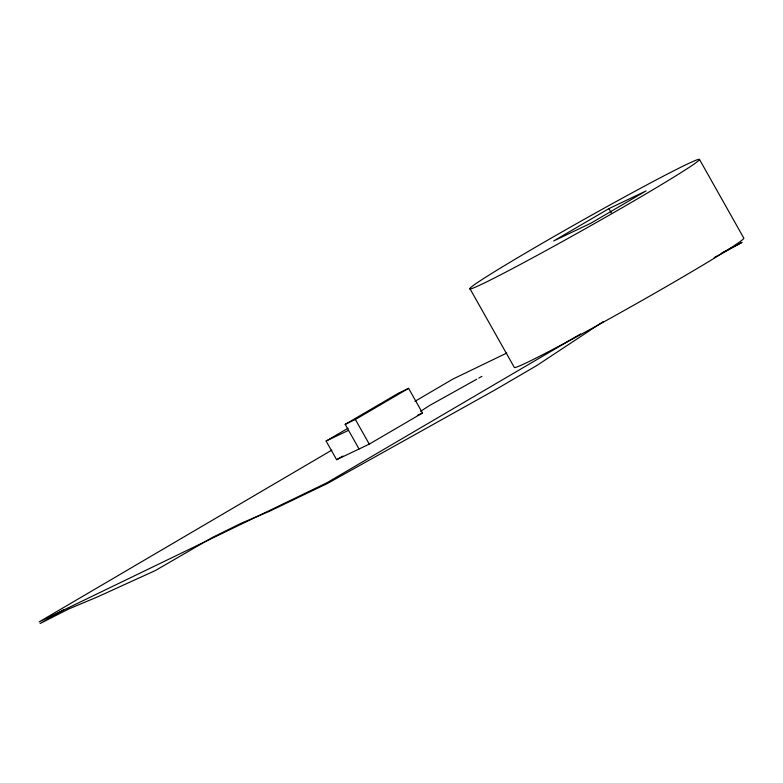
<?xml version="1.0" encoding="UTF-8"?>
<svg xmlns="http://www.w3.org/2000/svg" width="783" height="783" viewBox="0 0 783 783"><rect width="100%" height="100%" fill="white"/><g stroke="black" fill="none" stroke-linecap="round" stroke-linejoin="round"><path stroke-width="1.17" d="M603.468 321.48L536.746 365.563L495.13 389.875L327.372 483.512L269.881 511.084L240.812 523.416L212.232 537.569L155.377 570.533L97.611 596.861L68.875 608.91L40.07 623.542L63.844 609.644M420.569 411.3L429.838 405.359L476.73 379.226M331.816 450.127L39.15 621.898L326.942 482.749L580.673 333.92M414.99 401.317L452.887 379.07L506.718 353.074M608.92 208.64L553.669 240.958L590.832 223.224L646.083 190.905L608.92 208.64L611.317 212.888M359.064 448.992L345.186 424.357L398.4 393.223L408.599 388.358L422.487 412.993L369.263 444.127L336.621 459.699L326.11 441.044L348.024 428.223M345.186 424.357L355.384 419.492L408.599 388.358M336.621 459.699L342.885 456.039M478.795 378.091L481.897 376.378M714.165 257.627L742.02 242.387L721.779 253.017M326.11 441.044L348.552 430.327M417.388 415.43L422.487 412.993M699.493 159.458A131.72 4.365 -29.4 0 1 527.762 260.465A131.72 4.365 -29.4 0 1 526.89 252.263A131.72 4.365 -29.4 0 1 699.493 159.458L743.85 238.189A131.72 4.365 -29.4 0 1 629.571 307.523A131.72 4.365 -29.4 0 1 514.294 367.393L469.937 288.663M355.384 419.492L369.263 444.127"/></g></svg>
